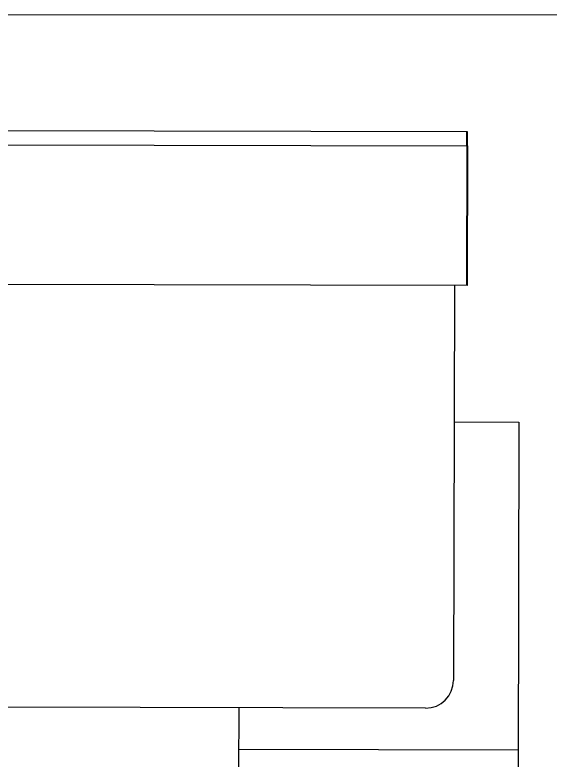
# Paper-space layout 'office1 floor1' of a CAD drawing. Header units: inches. Extents: x 0.3 to 10.8, y 1.4 to 4.2.
# Drawn here: x 0.6081 to 0.7672, y 2.7924 to 3.0139 of the extents above; entities that cross this region are included whole.
import ezdxf

# ---------------------------------------------------------------- set-up
doc = ezdxf.new("R2010")
doc.units = ezdxf.units.IN
doc.header["$MEASUREMENT"] = 0
doc.layers.get('0').update_dxf_attribs({"lineweight": 0})
doc.layers.add('WALL 1 100', color=250, linetype='Continuous', lineweight=9)

psp = doc.layouts.new('office1 floor1')

# ---------------------------------------------------------------- linework, layer by layer
at = {"color": 7, "linetype": 'ByBlock', "lineweight": -2}
for p, q in [((0.74264, 2.97905), (0.53508, 2.97955)), ((0.74244, 2.97498), (0.74245, 2.97913)), ((0.7425, 2.9749), (0.74251, 2.97905)), ((0.74263, 2.9749), (0.74264, 2.97905)), ((0.53507, 2.9754), (0.74263, 2.9749)), ((0.74244, 2.97498), (0.74233, 2.93346)), ((0.7425, 2.9749), (0.7424, 2.93339)), ((0.74263, 2.9749), (0.74252, 2.93339)), ((0.74252, 2.93339), (0.53497, 2.93389)), ((0.73877, 2.9334), (0.73849, 2.81606)), ((0.73867, 2.89287), (0.75792, 2.89282)), ((0.75792, 2.89282), (0.75767, 2.78904)), ((0.73016, 2.80777), (0.41468, 2.80854)), ((0.67464, 2.78925), (0.67469, 2.80791)), ((0.75768, 2.79527), (0.67466, 2.79547))]:
    psp.add_line(p, q, dxfattribs=at)
psp.add_arc((0.73018, 2.81608), 0.0083, 269.8612, 359.8612, dxfattribs=at)
at = {"layer": 'WALL 1 100', "color": 0}
psp.add_line((0.31925, 3.01385), (3.91924, 3.01385), dxfattribs=at)

doc.saveas('drawing.dxf')
